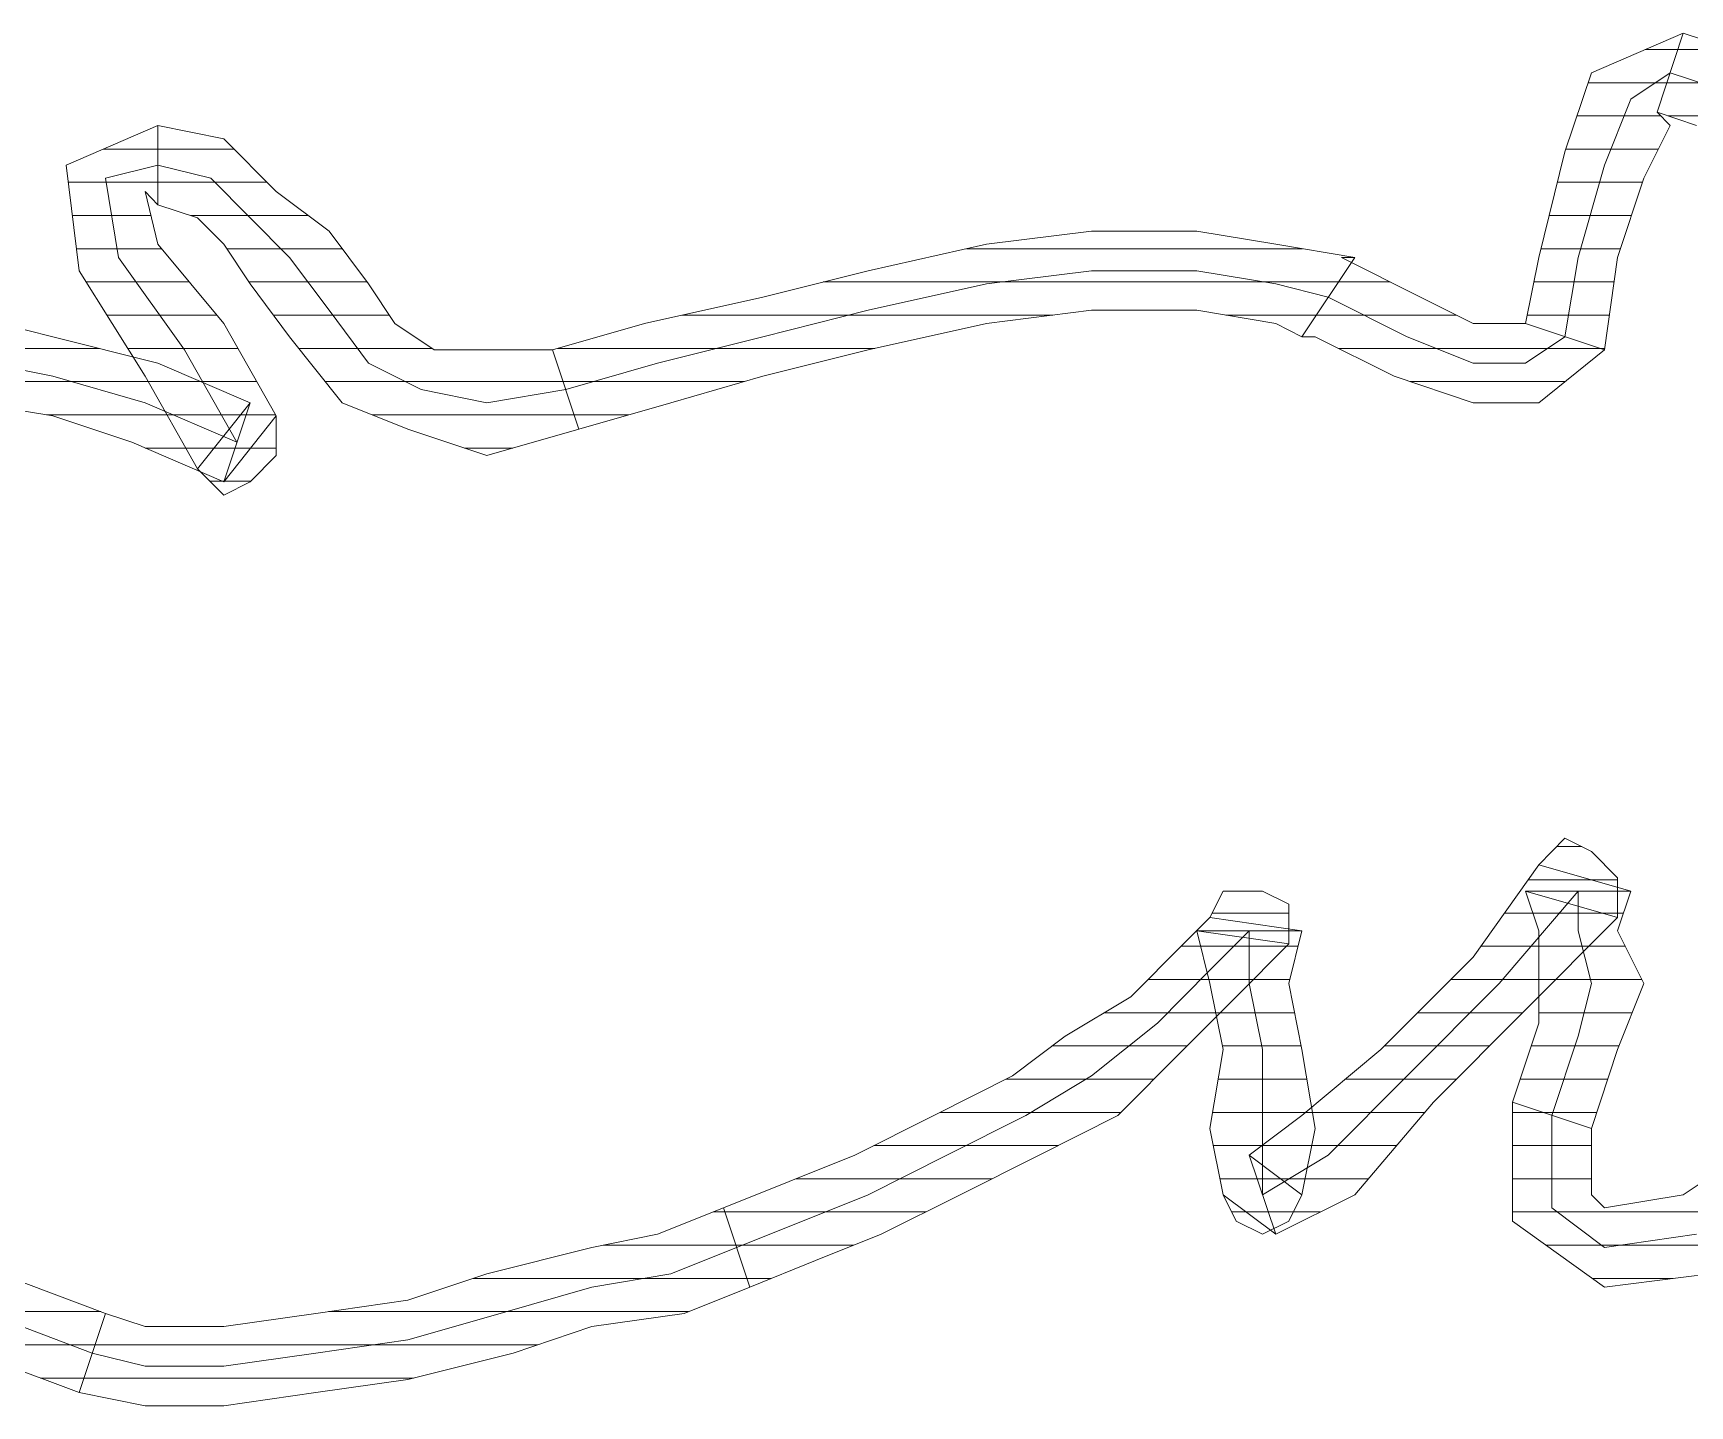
# Model space of a CAD drawing. Header units: centimetres. Extents: x 54005 to 61405, y 90310 to 94744.
# Drawn here: x 56847.22 to 56853.45, y 91944.99 to 91950.16 of the extents above; entities that cross this region are included whole.
import ezdxf

# ---------------------------------------------------------------- set-up
doc = ezdxf.new("R2010")
doc.units = ezdxf.units.CM
doc.header["$LTSCALE"] = 25
doc.layers.get('0').update_dxf_attribs({"lineweight": 0})
doc.layers.add('ÖLCULENDIRME', color=115, linetype='Continuous', lineweight=5)
pattern_1 = [(360, (-5108.51305, -673.59423), (1e-16, 0.125), [25])]

# ---------------------------------------------------------------- blocks, each defined once
blk = doc.blocks.new('by')
at = {"ltscale": 30}
h = blk.add_hatch(dxfattribs=at)
h.set_pattern_fill('DC_LINES', color=256, scale=0.1, style=0)
h.set_pattern_definition(pattern_1)
edge = h.paths.add_edge_path(flags=0)
edge.add_line((6403.0798, 2222.1241), (6403.3269, 2222.2235))
edge.add_line((6403.3269, 2222.2235), (6403.6736, 2222.2731))
edge.add_line((6403.6736, 2222.2731), (6403.9704, 2222.3725))
edge.add_line((6403.9704, 2222.3725), (6404.3659, 2222.4718))
edge.add_line((6404.3659, 2222.4718), (6404.7126, 2222.5215))
edge.add_line((6404.7126, 2222.5215), (6405.0583, 2222.5712))
edge.add_line((6405.0583, 2222.5712), (6405.3552, 2222.5712))
edge.add_line((6405.3552, 2222.5712), (6405.6032, 2222.5215))
edge.add_line((6405.6032, 2222.5215), (6405.5036, 2222.2235))
edge.add_line((6405.5036, 2222.2235), (6405.3552, 2222.2731))
edge.add_line((6405.3552, 2222.2731), (6405.0583, 2222.2731))
edge.add_line((6405.0583, 2222.2731), (6404.7126, 2222.2235))
edge.add_line((6404.7126, 2222.2235), (6404.3659, 2222.1737))
edge.add_line((6404.3659, 2222.1737), (6404.0691, 2222.0744))
edge.add_line((6404.0691, 2222.0744), (6403.6736, 2221.9751))
edge.add_line((6403.6736, 2221.9751), (6403.4265, 2221.9254))
edge.add_line((6403.4265, 2221.9254), (6403.1784, 2221.826))
h = blk.add_hatch(dxfattribs=at)
h.set_pattern_fill('DC_LINES', color=256, scale=0.1, style=0)
h.set_pattern_definition(pattern_1)
edge = h.paths.add_edge_path(flags=0)
edge.add_line((6405.6032, 2222.5215), (6405.9988, 2222.3725))
edge.add_line((6405.9988, 2222.3725), (6406.4441, 2222.2235))
edge.add_line((6406.4441, 2222.2235), (6406.7907, 2222.1241))
edge.add_line((6406.7907, 2222.1241), (6406.988, 2222.0247))
edge.add_line((6406.988, 2222.0247), (6406.8894, 2221.7268))
edge.add_line((6406.8894, 2221.7268), (6406.6911, 2221.826))
edge.add_line((6406.6911, 2221.826), (6406.3454, 2221.9254))
edge.add_line((6406.3454, 2221.9254), (6405.9001, 2222.0744))
edge.add_line((6405.9001, 2222.0744), (6405.5036, 2222.2235))
h = blk.add_hatch(dxfattribs=at)
h.set_pattern_fill('DC_LINES', color=256, scale=0.1, style=0)
h.set_pattern_definition(pattern_1)
edge = h.paths.add_edge_path(flags=0)
edge.add_line((6399.0232, 2221.7764), (6399.072, 2221.7764))
edge.add_line((6399.072, 2221.7764), (6399.4675, 2222.0744))
edge.add_line((6399.4675, 2222.0744), (6399.864, 2222.1241))
edge.add_line((6399.864, 2222.1241), (6400.2097, 2221.8758))
edge.add_line((6400.2097, 2221.8758), (6400.2097, 2221.4287))
edge.add_line((6400.2097, 2221.4287), (6399.9128, 2221.528))
edge.add_line((6399.9128, 2221.528), (6399.9128, 2221.7764))
edge.add_line((6399.9128, 2221.7764), (6399.864, 2221.826))
edge.add_line((6399.864, 2221.826), (6399.5671, 2221.7764))
edge.add_line((6399.5671, 2221.7764), (6399.2702, 2221.5777))
edge.add_line((6399.2702, 2221.5777), (6399.3191, 2221.5777))
h = blk.add_hatch(dxfattribs=at)
h.set_pattern_fill('DC_LINES', color=256, scale=0.1, style=0)
h.set_pattern_definition(pattern_1)
edge = h.paths.add_edge_path(flags=0)
edge.add_line((6401.3972, 2220.7829), (6401.0515, 2220.8326))
edge.add_line((6401.0515, 2220.8326), (6401.2488, 2221.0313))
edge.add_line((6401.2488, 2221.0313), (6401.447, 2221.2299))
edge.add_line((6401.447, 2221.2299), (6401.6941, 2221.4784))
edge.add_line((6401.6941, 2221.4784), (6401.9909, 2221.6273))
edge.add_line((6401.9909, 2221.6273), (6402.2878, 2221.7764))
edge.add_line((6402.2878, 2221.7764), (6402.5847, 2221.9254))
edge.add_line((6402.5847, 2221.9254), (6402.8327, 2222.0247))
edge.add_line((6402.8327, 2222.0247), (6403.0798, 2222.1241))
edge.add_line((6403.0798, 2222.1241), (6403.1784, 2221.826))
edge.add_line((6403.1784, 2221.826), (6402.9314, 2221.7268))
edge.add_line((6402.9314, 2221.7268), (6402.6843, 2221.6273))
edge.add_line((6402.6843, 2221.6273), (6402.3874, 2221.4784))
edge.add_line((6402.3874, 2221.4784), (6402.0905, 2221.3293))
edge.add_line((6402.0905, 2221.3293), (6401.8923, 2221.1803))
edge.add_line((6401.8923, 2221.1803), (6401.6452, 2221.0313))
edge.add_line((6401.6452, 2221.0313), (6401.447, 2220.8326))
edge.add_line((6401.447, 2220.8326), (6401.3484, 2220.7332))
edge.add_line((6401.3484, 2220.7332), (6401.0017, 2220.7829))
edge.add_line((6401.0017, 2220.7829), (6401.3484, 2220.7332))
edge.add_line((6401.3484, 2220.7332), (6401.2986, 2220.6339))
edge.add_line((6401.2986, 2220.6339), (6401.1501, 2220.6339))
edge.add_line((6401.1501, 2220.6339), (6401.0515, 2220.6836))
edge.add_line((6401.0515, 2220.6836), (6401.0515, 2220.8326))
h = blk.add_hatch(dxfattribs=at)
h.set_pattern_fill('DC_LINES', color=256, scale=0.1, style=0)
h.set_pattern_definition(pattern_1)
edge = h.paths.add_edge_path(flags=0)
edge.add_line((6400.1609, 2220.6339), (6399.8142, 2220.7332))
edge.add_line((6399.8142, 2220.7332), (6400.1609, 2221.081))
edge.add_line((6400.1609, 2221.081), (6400.5066, 2221.4287))
edge.add_line((6400.5066, 2221.4287), (6400.8034, 2221.7764))
edge.add_line((6400.8034, 2221.7764), (6401.1003, 2221.9254))
edge.add_line((6401.1003, 2221.9254), (6401.1999, 2221.6273))
edge.add_line((6401.1999, 2221.6273), (6401.0017, 2221.4784))
edge.add_line((6401.0017, 2221.4784), (6400.7048, 2221.2299))
edge.add_line((6400.7048, 2221.2299), (6400.3581, 2220.8822))
edge.add_line((6400.3581, 2220.8822), (6400.1111, 2220.5345))
edge.add_line((6400.1111, 2220.5345), (6399.7644, 2220.6339))
edge.add_line((6399.7644, 2220.6339), (6400.1111, 2220.5345))
edge.add_line((6400.1111, 2220.5345), (6400.0124, 2220.4351))
edge.add_line((6400.0124, 2220.4351), (6399.9128, 2220.4848))
edge.add_line((6399.9128, 2220.4848), (6399.8142, 2220.5842))
edge.add_line((6399.8142, 2220.5842), (6399.8142, 2220.7332))
h = blk.add_hatch(dxfattribs=at)
h.set_pattern_fill('DC_LINES', color=256, scale=0.1, style=0)
h.set_pattern_definition(pattern_1)
edge = h.paths.add_edge_path(flags=0)
edge.add_line((6401.1003, 2221.9254), (6401.2986, 2221.7764))
edge.add_line((6401.2986, 2221.7764), (6401.3484, 2221.528))
edge.add_line((6401.3484, 2221.528), (6401.2986, 2221.2299))
edge.add_line((6401.2986, 2221.2299), (6401.3484, 2220.9816))
edge.add_line((6401.3484, 2220.9816), (6401.3972, 2220.7829))
edge.add_line((6401.3972, 2220.7829), (6401.0017, 2220.7829))
edge.add_line((6401.0017, 2220.7829), (6401.0515, 2220.9816))
edge.add_line((6401.0515, 2220.9816), (6401.0017, 2221.2299))
edge.add_line((6401.0017, 2221.2299), (6400.9519, 2221.528))
edge.add_line((6400.9519, 2221.528), (6401.0017, 2221.7764))
edge.add_line((6401.0017, 2221.7764), (6401.1999, 2221.6273))
edge.add_line((6401.1999, 2221.6273), (6401.0017, 2221.7764))
edge.add_line((6401.0017, 2221.7764), (6401.0515, 2221.8758))
edge.add_line((6401.0515, 2221.8758), (6401.1501, 2221.9254))
edge.add_line((6401.1501, 2221.9254), (6401.2488, 2221.8758))
edge.add_line((6401.2488, 2221.8758), (6401.2986, 2221.7764))
h = blk.add_hatch(dxfattribs=at)
h.set_pattern_fill('DC_LINES', color=256, scale=0.1, style=0)
h.set_pattern_definition(pattern_1)
edge = h.paths.add_edge_path(flags=0)
edge.add_line((6400.2097, 2221.4287), (6400.1111, 2221.1306))
edge.add_line((6400.1111, 2221.1306), (6400.1111, 2220.9816))
edge.add_line((6400.1111, 2220.9816), (6400.1111, 2220.7829))
edge.add_line((6400.1111, 2220.7829), (6400.1609, 2220.6339))
edge.add_line((6400.1609, 2220.6339), (6399.7644, 2220.6339))
edge.add_line((6399.7644, 2220.6339), (6399.8142, 2220.7829))
edge.add_line((6399.8142, 2220.7829), (6399.7155, 2220.9816))
edge.add_line((6399.7155, 2220.9816), (6399.8142, 2221.2299))
edge.add_line((6399.8142, 2221.2299), (6399.9128, 2221.528))
h = blk.add_hatch(dxfattribs=at)
h.set_pattern_fill('DC_LINES', color=256, scale=0.1, style=0)
h.set_pattern_definition(pattern_1)
edge = h.paths.add_edge_path(flags=0)
edge.add_line((6404.9597, 2218.7959), (6405.1579, 2219.0443))
edge.add_line((6405.1579, 2219.0443), (6405.3552, 2218.6966))
edge.add_line((6405.3552, 2218.6966), (6405.6032, 2218.2992))
edge.add_line((6405.6032, 2218.2992), (6405.6521, 2217.9018))
edge.add_line((6405.6521, 2217.9018), (6405.3064, 2217.7528))
edge.add_line((6405.3064, 2217.7528), (6405.3064, 2218.0508))
edge.add_line((6405.3064, 2218.0508), (6405.3552, 2218.0012))
edge.add_line((6405.3552, 2218.0012), (6405.3064, 2218.1998))
edge.add_line((6405.3064, 2218.1998), (6405.0583, 2218.4979))
edge.add_line((6405.0583, 2218.4979), (6404.8611, 2218.8456))
edge.add_line((6404.8611, 2218.8456), (6405.0583, 2219.094))
edge.add_line((6405.0583, 2219.094), (6404.8611, 2218.8456))
edge.add_line((6404.8611, 2218.8456), (6404.8611, 2218.9946))
edge.add_line((6404.8611, 2218.9946), (6404.9597, 2219.094))
edge.add_line((6404.9597, 2219.094), (6405.0583, 2219.1436))
edge.add_line((6405.0583, 2219.1436), (6405.1579, 2219.0443))
h = blk.add_hatch(dxfattribs=at)
h.set_pattern_fill('DC_LINES', color=256, scale=0.1, style=0)
h.set_pattern_definition(pattern_1)
edge = h.paths.add_edge_path(flags=0)
edge.add_line((6407.0378, 2218.3985), (6406.7907, 2218.2495))
edge.add_line((6406.7907, 2218.2495), (6406.7409, 2218.2992))
edge.add_line((6406.7409, 2218.2992), (6406.5925, 2218.2992))
edge.add_line((6406.5925, 2218.2992), (6406.3943, 2218.3488))
edge.add_line((6406.3943, 2218.3488), (6406.1472, 2218.3985))
edge.add_line((6406.1472, 2218.3985), (6405.9001, 2218.4979))
edge.add_line((6405.9001, 2218.4979), (6405.7019, 2218.5476))
edge.add_line((6405.7019, 2218.5476), (6405.3064, 2218.6469))
edge.add_line((6405.3064, 2218.6469), (6404.9597, 2218.7959))
edge.add_line((6404.9597, 2218.7959), (6405.0583, 2219.094))
edge.add_line((6405.0583, 2219.094), (6405.405, 2218.945))
edge.add_line((6405.405, 2218.945), (6405.7019, 2218.8456))
edge.add_line((6405.7019, 2218.8456), (6405.9988, 2218.7959))
edge.add_line((6405.9988, 2218.7959), (6406.2458, 2218.6966))
edge.add_line((6406.2458, 2218.6966), (6406.3943, 2218.6469))
edge.add_line((6406.3943, 2218.6469), (6406.5925, 2218.5972))
edge.add_line((6406.5925, 2218.5972), (6406.7409, 2218.5972))
edge.add_line((6406.7409, 2218.5972), (6406.8894, 2218.5476))
edge.add_line((6406.8894, 2218.5476), (6406.6413, 2218.3985))
edge.add_line((6406.6413, 2218.3985), (6406.8894, 2218.5476))
edge.add_line((6406.8894, 2218.5476), (6406.988, 2218.4483))
edge.add_line((6406.988, 2218.4483), (6406.988, 2218.3488))
edge.add_line((6406.988, 2218.3488), (6406.9382, 2218.2495))
edge.add_line((6406.9382, 2218.2495), (6406.7907, 2218.2495))
h = blk.add_hatch(dxfattribs=at)
h.set_pattern_fill('DC_LINES', color=256, scale=0.1, style=0)
h.set_pattern_definition(pattern_1)
edge = h.paths.add_edge_path(flags=0)
edge.add_line((6405.3064, 2217.7528), (6405.0583, 2217.8024))
edge.add_line((6405.0583, 2217.8024), (6404.8611, 2218.0012))
edge.add_line((6404.8611, 2218.0012), (6404.6628, 2218.1502))
edge.add_line((6404.6628, 2218.1502), (6404.5144, 2218.3488))
edge.add_line((6404.5144, 2218.3488), (6404.4157, 2218.4979))
edge.add_line((6404.4157, 2218.4979), (6404.2673, 2218.5972))
edge.add_line((6404.2673, 2218.5972), (6404.0691, 2218.5972))
edge.add_line((6404.0691, 2218.5972), (6403.822, 2218.5972))
edge.add_line((6403.822, 2218.5972), (6403.7224, 2218.8952))
edge.add_line((6403.7224, 2218.8952), (6404.0691, 2218.9946))
edge.add_line((6404.0691, 2218.9946), (6404.3659, 2218.8952))
edge.add_line((6404.3659, 2218.8952), (6404.613, 2218.7959))
edge.add_line((6404.613, 2218.7959), (6404.8113, 2218.5476))
edge.add_line((6404.8113, 2218.5476), (6404.9597, 2218.3488))
edge.add_line((6404.9597, 2218.3488), (6405.0583, 2218.1998))
edge.add_line((6405.0583, 2218.1998), (6405.1579, 2218.1005))
edge.add_line((6405.1579, 2218.1005), (6405.3064, 2218.0508))
h = blk.add_hatch(dxfattribs=at)
h.set_pattern_fill('DC_LINES', color=256, scale=0.1, style=0)
h.set_pattern_definition(pattern_1)
edge = h.paths.add_edge_path(flags=0)
edge.add_line((6403.822, 2218.5972), (6403.4753, 2218.4979))
edge.add_line((6403.4753, 2218.4979), (6403.03, 2218.3985))
edge.add_line((6403.03, 2218.3985), (6402.6345, 2218.2992))
edge.add_line((6402.6345, 2218.2992), (6402.1892, 2218.1998))
edge.add_line((6402.1892, 2218.1998), (6401.7937, 2218.1502))
edge.add_line((6401.7937, 2218.1502), (6401.3972, 2218.1502))
edge.add_line((6401.3972, 2218.1502), (6401.1003, 2218.1998))
edge.add_line((6401.1003, 2218.1998), (6400.8034, 2218.2495))
edge.add_line((6400.8034, 2218.2495), (6401.0017, 2218.5476))
edge.add_line((6401.0017, 2218.5476), (6401.1003, 2218.4979))
edge.add_line((6401.1003, 2218.4979), (6401.3972, 2218.4483))
edge.add_line((6401.3972, 2218.4483), (6401.7937, 2218.4483))
edge.add_line((6401.7937, 2218.4483), (6402.1892, 2218.4979))
edge.add_line((6402.1892, 2218.4979), (6402.6345, 2218.5972))
edge.add_line((6402.6345, 2218.5972), (6403.03, 2218.6966))
edge.add_line((6403.03, 2218.6966), (6403.3767, 2218.7959))
edge.add_line((6403.3767, 2218.7959), (6403.7224, 2218.8952))
h = blk.add_hatch(dxfattribs=at)
h.set_pattern_fill('DC_LINES', color=256, scale=0.1, style=0)
h.set_pattern_definition(pattern_1)
edge = h.paths.add_edge_path(flags=0)
edge.add_line((6400.8034, 2218.2495), (6400.8532, 2218.2495))
edge.add_line((6400.8532, 2218.2495), (6400.5564, 2218.3985))
edge.add_line((6400.5564, 2218.3985), (6400.3581, 2218.4979))
edge.add_line((6400.3581, 2218.4979), (6400.2097, 2218.4979))
edge.add_line((6400.2097, 2218.4979), (6400.1609, 2218.4979))
edge.add_line((6400.1609, 2218.4979), (6399.864, 2218.5972))
edge.add_line((6399.864, 2218.5972), (6400.1111, 2218.7959))
edge.add_line((6400.1111, 2218.7959), (6400.3581, 2218.7959))
edge.add_line((6400.3581, 2218.7959), (6400.655, 2218.6966))
edge.add_line((6400.655, 2218.6966), (6400.9519, 2218.5476))
edge.add_line((6400.9519, 2218.5476), (6401.0017, 2218.5476))
h = blk.add_hatch(dxfattribs=at)
h.set_pattern_fill('DC_LINES', color=256, scale=0.1, style=0)
h.set_pattern_definition(pattern_1)
edge = h.paths.add_edge_path(flags=0)
edge.add_line((6399.5671, 2217.405), (6399.4187, 2217.4547))
edge.add_line((6399.4187, 2217.4547), (6399.1706, 2217.6037))
edge.add_line((6399.1706, 2217.6037), (6398.9734, 2217.9514))
edge.add_line((6398.9734, 2217.9514), (6398.6765, 2218.5476))
edge.add_line((6398.6765, 2218.5476), (6398.9734, 2218.6469))
edge.add_line((6398.9734, 2218.6469), (6399.2702, 2218.0508))
edge.add_line((6399.2702, 2218.0508), (6399.4675, 2217.8024))
edge.add_line((6399.4675, 2217.8024), (6399.5173, 2217.7528))
edge.add_line((6399.5173, 2217.7528), (6399.6657, 2217.7031))
h = blk.add_hatch(dxfattribs=at)
h.set_pattern_fill('DC_LINES', color=256, scale=0.1, style=0)
h.set_pattern_definition(pattern_1)
edge = h.paths.add_edge_path(flags=0)
edge.add_line((6400.1609, 2218.4979), (6400.1111, 2218.2495))
edge.add_line((6400.1111, 2218.2495), (6400.0124, 2217.8521))
edge.add_line((6400.0124, 2217.8521), (6399.9128, 2217.5541))
edge.add_line((6399.9128, 2217.5541), (6399.5671, 2217.405))
edge.add_line((6399.5671, 2217.405), (6399.6657, 2217.7031))
edge.add_line((6399.6657, 2217.7031), (6399.6159, 2217.7528))
edge.add_line((6399.6159, 2217.7528), (6399.7155, 2217.9514))
edge.add_line((6399.7155, 2217.9514), (6399.8142, 2218.2495))
edge.add_line((6399.8142, 2218.2495), (6399.864, 2218.5972))
for p, q in [((6404.7126, 2222.5215, -4.5045), (6405.0583, 2222.5712, -4.5045)), ((6405.0583, 2222.5712, -4.5045), (6405.3552, 2222.5712, -4.5045)), ((6405.3552, 2222.5712, -4.5045), (6405.6032, 2222.5215, -4.5045)), ((6404.3659, 2222.4718, -4.5045), (6404.7126, 2222.5215, -4.5045)), ((6405.5036, 2222.2235, -4.5045), (6405.6032, 2222.5215, -4.5045)), ((6405.6032, 2222.5215, -4.5045), (6405.5036, 2222.2235, -4.5045)), ((6405.6032, 2222.5215, -4.5045), (6405.6032, 2222.5215, -4.5045)), ((6405.6032, 2222.5215, -4.5045), (6405.9988, 2222.3725, -4.5045)), ((6405.6032, 2222.5215, -4.5045), (6405.6032, 2222.5215, -4.5045)), ((6403.9704, 2222.3725, -4.5045), (6404.3659, 2222.4718, -4.5045)), ((6405.0583, 2222.4221, -4.5045), (6404.7126, 2222.3725, -4.5045)), ((6405.3552, 2222.4221, -4.5045), (6405.0583, 2222.4221, -4.5045)), ((6405.5534, 2222.3725, -4.5045), (6405.3552, 2222.4221, -4.5045)), ((6403.6736, 2222.2731, -4.5045), (6403.9704, 2222.3725, -4.5045)), ((6404.3659, 2222.3228, -4.5045), (6404.0193, 2222.2235, -4.5045)), ((6404.7126, 2222.3725, -4.5045), (6404.3659, 2222.3228, -4.5045)), ((6405.9489, 2222.2235, -4.5045), (6405.5534, 2222.3725, -4.5045)), ((6403.3269, 2222.2235, -4.5045), (6403.6736, 2222.2731, -4.5045)), ((6405.0583, 2222.2731, -4.5045), (6404.7126, 2222.2235, -4.5045)), ((6405.3552, 2222.2731, -4.5045), (6405.0583, 2222.2731, -4.5045)), ((6405.5036, 2222.2235, -4.5045), (6405.3552, 2222.2731, -4.5045)), ((6403.0798, 2222.1241, -4.5045), (6403.3269, 2222.2235, -4.5045)), ((6404.0193, 2222.2235, -4.5045), (6403.6736, 2222.1241, -4.5045)), ((6404.7126, 2222.2235, -4.5045), (6404.3659, 2222.1737, -4.5045)), ((6405.9001, 2222.0744, -4.5045), (6405.5036, 2222.2235, -4.5045)), ((6405.5036, 2222.2235, -4.5045), (6405.5036, 2222.2235, -4.5045)), ((6404.3659, 2222.1737, -4.5045), (6404.0691, 2222.0744, -4.5045)), ((6399.4675, 2222.0744, -4.5045), (6399.864, 2222.1241, -4.5045)), ((6399.864, 2222.1241, -4.5045), (6400.2097, 2221.8758, -4.5045)), ((6402.8327, 2222.0247, -4.5045), (6403.0798, 2222.1241, -4.5045)), ((6403.0798, 2222.1241, -4.5045), (6403.0798, 2222.1241, -4.5045)), ((6403.1784, 2221.826, -4.5045), (6403.0798, 2222.1241, -4.5045)), ((6403.0798, 2222.1241, -4.5045), (6403.0798, 2222.1241, -4.5045)), ((6403.0798, 2222.1241, -4.5045), (6403.1784, 2221.826, -4.5045)), ((6403.3767, 2222.0744, -4.5045), (6403.1296, 2221.9751, -4.5045)), ((6403.6736, 2222.1241, -4.5045), (6403.3767, 2222.0744, -4.5045)), ((6404.0691, 2222.0744, -4.5045), (6403.6736, 2221.9751, -4.5045)), ((6402.5847, 2221.9254, -4.5045), (6402.8327, 2222.0247, -4.5045)), ((6399.864, 2221.9751, -4.5045), (6399.5173, 2221.9254, -4.5045)), ((6400.0613, 2221.826, -4.5045), (6399.864, 2221.9751, -4.5045)), ((6403.1296, 2221.9751, -4.5045), (6402.8816, 2221.8758, -4.5045)), ((6403.6736, 2221.9751, -4.5045), (6403.4265, 2221.9254, -4.5045)), ((6400.8034, 2221.7764, -4.5045), (6401.1003, 2221.9254, -4.5045)), ((6401.0515, 2221.8758, -4.5045), (6401.1501, 2221.9254, -4.5045)), ((6401.1003, 2221.9254, -4.5045), (6401.2986, 2221.7764, -4.5045)), ((6401.2986, 2221.7764, -4.5045), (6401.1003, 2221.9254, -4.5045)), ((6401.1003, 2221.9254, -4.5045), (6401.1003, 2221.9254, -4.5045)), ((6401.1003, 2221.9254, -4.5045), (6401.1999, 2221.6273, -4.5045)), ((6401.1501, 2221.9254, -4.5045), (6401.2488, 2221.8758, -4.5045)), ((6402.2878, 2221.7764, -4.5045), (6402.5847, 2221.9254, -4.5045)), ((6403.4265, 2221.9254, -4.5045), (6403.1784, 2221.826, -4.5045)), ((6399.864, 2221.826, -4.5045), (6399.5671, 2221.7764, -4.5045)), ((6399.9128, 2221.7764, -4.5045), (6399.864, 2221.826, -4.5045)), ((6400.0613, 2221.4784, -4.5045), (6400.0613, 2221.826, -4.5045)), ((6400.2097, 2221.8758, -4.5045), (6400.2097, 2221.4287, -4.5045)), ((6401.0017, 2221.7764, -4.5045), (6401.0515, 2221.8758, -4.5045)), ((6401.2488, 2221.8758, -4.5045), (6401.2986, 2221.7764, -4.5045)), ((6402.8816, 2221.8758, -4.5045), (6402.6345, 2221.7764, -4.5045)), ((6403.1784, 2221.826, -4.5045), (6402.9314, 2221.7268, -4.5045)), ((6403.1784, 2221.826, -4.5045), (6403.1784, 2221.826, -4.5045)), ((6399.5671, 2221.7764, -4.5045), (6399.2702, 2221.5777, -4.5045)), ((6399.9128, 2221.528, -4.5045), (6399.9128, 2221.7764, -4.5045)), ((6400.5066, 2221.4287, -4.5045), (6400.8034, 2221.7764, -4.5045)), ((6401.1501, 2221.7764, -4.5045), (6400.903, 2221.6273, -4.5045)), ((6400.9519, 2221.528, -4.5045), (6401.0017, 2221.7764, -4.5045)), ((6401.0017, 2221.7764, -4.5045), (6401.1999, 2221.6273, -4.5045)), ((6401.1999, 2221.6273, -4.5045), (6401.0017, 2221.7764, -4.5045)), ((6401.1501, 2221.528, -4.5045), (6401.1501, 2221.7764, -4.5045)), ((6401.2986, 2221.7764, -4.5045), (6401.3484, 2221.528, -4.5045)), ((6401.9909, 2221.6273, -4.5045), (6402.2878, 2221.7764, -4.5045)), ((6402.6345, 2221.7764, -4.5045), (6402.3376, 2221.6273, -4.5045)), ((6402.9314, 2221.7268, -4.5045), (6402.6843, 2221.6273, -4.5045)), ((6400.903, 2221.6273, -4.5045), (6400.6062, 2221.3293, -4.5045)), ((6401.1999, 2221.6273, -4.5045), (6401.0017, 2221.4784, -4.5045)), ((6401.6941, 2221.4784, -4.5045), (6401.9909, 2221.6273, -4.5045)), ((6402.3376, 2221.6273, -4.5045), (6402.0407, 2221.4784, -4.5045)), ((6402.6843, 2221.6273, -4.5045), (6402.3874, 2221.4784, -4.5045)), ((6399.8142, 2221.2299, -4.5045), (6399.9128, 2221.528, -4.5045)), ((6400.2097, 2221.4287, -4.5045), (6399.9128, 2221.528, -4.5045)), ((6399.9128, 2221.528, -4.5045), (6399.9128, 2221.528, -4.5045)), ((6399.9128, 2221.528, -4.5045), (6400.2097, 2221.4287, -4.5045)), ((6401.0017, 2221.2299, -4.5045), (6400.9519, 2221.528, -4.5045)), ((6401.1501, 2221.2299, -4.5045), (6401.1501, 2221.528, -4.5045)), ((6401.3484, 2221.528, -4.5045), (6401.2986, 2221.2299, -4.5045)), ((6399.9626, 2221.1803, -4.5045), (6400.0613, 2221.4784, -4.5045)), ((6401.0017, 2221.4784, -4.5045), (6400.7048, 2221.2299, -4.5045)), ((6401.447, 2221.2299, -4.5045), (6401.6941, 2221.4784, -4.5045)), ((6402.0407, 2221.4784, -4.5045), (6401.7937, 2221.3293, -4.5045)), ((6402.3874, 2221.4784, -4.5045), (6402.0905, 2221.3293, -4.5045)), ((6400.2097, 2221.4287, -4.5045), (6400.1111, 2221.1306, -4.5045)), ((6400.1609, 2221.081, -4.5045), (6400.5066, 2221.4287, -4.5045)), ((6400.2097, 2221.4287, -4.5045), (6400.2097, 2221.4287, -4.5045)), ((6400.2097, 2221.4287, -4.5045), (6400.2097, 2221.4287, -4.5045)), ((6400.6062, 2221.3293, -4.5045), (6400.2595, 2220.9816, -4.5045)), ((6401.7937, 2221.3293, -4.5045), (6401.5456, 2221.1306, -4.5045)), ((6402.0905, 2221.3293, -4.5045), (6401.8923, 2221.1803, -4.5045)), ((6399.7155, 2220.9816, -4.5045), (6399.8142, 2221.2299, -4.5045)), ((6400.7048, 2221.2299, -4.5045), (6400.3581, 2220.8822, -4.5045)), ((6401.0515, 2220.9816, -4.5045), (6401.0017, 2221.2299, -4.5045)), ((6401.1999, 2220.9816, -4.5045), (6401.1501, 2221.2299, -4.5045)), ((6401.2488, 2221.0313, -4.5045), (6401.447, 2221.2299, -4.5045)), ((6401.2986, 2221.2299, -4.5045), (6401.3484, 2220.9816, -4.5045)), ((6399.9128, 2220.9816, -4.5045), (6399.9626, 2221.1803, -4.5045)), ((6401.8923, 2221.1803, -4.5045), (6401.6452, 2221.0313, -4.5045)), ((6399.8142, 2220.7332, -4.5045), (6400.1609, 2221.081, -4.5045)), ((6400.1111, 2221.1306, -4.5045), (6400.1111, 2220.9816, -4.5045)), ((6401.5456, 2221.1306, -4.5045), (6401.3484, 2220.9319, -4.5045)), ((6401.0515, 2220.8326, -4.5045), (6401.2488, 2221.0313, -4.5045)), ((6401.6452, 2221.0313, -4.5045), (6401.447, 2220.8326, -4.5045)), ((6399.8142, 2220.7829, -4.5045), (6399.7155, 2220.9816, -4.5045)), ((6399.9626, 2220.7829, -4.5045), (6399.9128, 2220.9816, -4.5045)), ((6400.2595, 2220.9816, -4.5045), (6399.9626, 2220.6339, -4.5045)), ((6400.1111, 2220.9816, -4.5045), (6400.1111, 2220.7829, -4.5045)), ((6401.0017, 2220.7829, -4.5045), (6401.0515, 2220.9816, -4.5045)), ((6401.1999, 2220.7829, -4.5045), (6401.1999, 2220.9816, -4.5045)), ((6401.3484, 2220.9816, -4.5045), (6401.3972, 2220.7829, -4.5045)), ((6401.3484, 2220.9319, -4.5045), (6401.1999, 2220.7829, -4.5045)), ((6400.3581, 2220.8822, -4.5045), (6400.1111, 2220.5345, -4.5045)), ((6401.3972, 2220.7829, -4.5045), (6401.0515, 2220.8326, -4.5045)), ((6401.0515, 2220.6836, -4.5045), (6401.0515, 2220.8326, -4.5045)), ((6401.0515, 2220.8326, -4.5045), (6401.3972, 2220.7829, -4.5045)), ((6401.447, 2220.8326, -4.5045), (6401.3484, 2220.7332, -4.5045)), ((6399.7644, 2220.6339, -4.5045), (6399.8142, 2220.7829, -4.5045)), ((6399.9626, 2220.6339, -4.5045), (6399.9626, 2220.7829, -4.5045)), ((6400.1111, 2220.7829, -4.5045), (6400.1609, 2220.6339, -4.5045)), ((6401.3484, 2220.7332, -4.5045), (6401.0017, 2220.7829, -4.5045)), ((6401.0017, 2220.7829, -4.5045), (6401.3484, 2220.7332, -4.5045)), ((6401.3972, 2220.7829, -4.5045), (6401.0017, 2220.7829, -4.5045)), ((6401.3972, 2220.7829, -4.5045), (6401.3972, 2220.7829, -4.5045)), ((6400.1609, 2220.6339, -4.5045), (6399.8142, 2220.7332, -4.5045)), ((6399.8142, 2220.5842, -4.5045), (6399.8142, 2220.7332, -4.5045)), ((6399.8142, 2220.7332, -4.5045), (6400.1609, 2220.6339, -4.5045)), ((6401.3484, 2220.7332, -4.5045), (6401.2986, 2220.6339, -4.5045)), ((6401.1501, 2220.6339, -4.5045), (6401.0515, 2220.6836, -4.5045)), ((6400.1111, 2220.5345, -4.5045), (6399.7644, 2220.6339, -4.5045)), ((6399.7644, 2220.6339, -4.5045), (6400.1111, 2220.5345, -4.5045)), ((6400.1609, 2220.6339, -4.5045), (6399.7644, 2220.6339, -4.5045)), ((6399.9128, 2220.4848, -4.5045), (6399.8142, 2220.5842, -4.5045)), ((6400.1609, 2220.6339, -4.5045), (6400.1609, 2220.6339, -4.5045)), ((6401.2986, 2220.6339, -4.5045), (6401.1501, 2220.6339, -4.5045)), ((6400.1111, 2220.5345, -4.5045), (6400.0124, 2220.4351, -4.5045)), ((6400.0124, 2220.4351, -4.5045), (6399.9128, 2220.4848, -4.5045)), ((6404.9597, 2219.094, -4.5045), (6405.0583, 2219.1436, -4.5045)), ((6405.0583, 2219.1436, -4.5045), (6405.1579, 2219.0443, -4.5045)), ((6404.8611, 2218.8456, -4.5045), (6405.0583, 2219.094, -4.5045)), ((6405.0583, 2219.094, -4.5045), (6404.8611, 2218.8456, -4.5045)), ((6404.8611, 2218.9946, -4.5045), (6404.9597, 2219.094, -4.5045)), ((6404.9597, 2218.7959, -4.5045), (6405.0583, 2219.094, -4.5045)), ((6405.0583, 2219.094, -4.5045), (6405.405, 2218.945, -4.5045)), ((6404.9597, 2218.7959, -4.5045), (6405.1579, 2219.0443, -4.5045)), ((6405.1579, 2219.0443, -4.5045), (6404.9597, 2218.7959, -4.5045)), ((6405.1579, 2219.0443, -4.5045), (6405.3552, 2218.6966, -4.5045)), ((6403.7224, 2218.8952, -4.5045), (6404.0691, 2218.9946, -4.5045)), ((6404.0691, 2218.9946, -4.5045), (6404.3659, 2218.8952, -4.5045)), ((6404.8611, 2218.8456, -4.5045), (6404.8611, 2218.9946, -4.5045)), ((6403.3767, 2218.7959, -4.5045), (6403.7224, 2218.8952, -4.5045)), ((6403.7224, 2218.8952, -4.5045), (6403.7224, 2218.8952, -4.5045)), ((6403.7224, 2218.8952, -4.5045), (6403.822, 2218.5972, -4.5045)), ((6403.822, 2218.5972, -4.5045), (6403.7224, 2218.8952, -4.5045)), ((6404.3659, 2218.8952, -4.5045), (6404.613, 2218.7959, -4.5045)), ((6405.2068, 2218.5972, -4.5045), (6405.0095, 2218.945, -4.5045)), ((6405.0095, 2218.945, -4.5045), (6405.3552, 2218.7959, -4.5045)), ((6405.405, 2218.945, -4.5045), (6405.7019, 2218.8456, -4.5045)), ((6405.0583, 2218.4979, -4.5045), (6404.8611, 2218.8456, -4.5045)), ((6405.7019, 2218.8456, -4.5045), (6405.9988, 2218.7959, -4.5045)), ((6399.864, 2218.5972, -4.5045), (6400.1111, 2218.7959, -4.5045)), ((6400.1111, 2218.7959, -4.5045), (6400.3581, 2218.7959, -4.5045)), ((6400.3581, 2218.7959, -4.5045), (6400.655, 2218.6966, -4.5045)), ((6403.03, 2218.6966, -4.5045), (6403.3767, 2218.7959, -4.5045)), ((6403.7722, 2218.7462, -4.5045), (6404.0691, 2218.7959, -4.5045)), ((6404.0691, 2218.7959, -4.5045), (6404.3161, 2218.7462, -4.5045)), ((6404.613, 2218.7959, -4.5045), (6404.8113, 2218.5476, -4.5045)), ((6405.3064, 2218.6469, -4.5045), (6404.9597, 2218.7959, -4.5045)), ((6404.9597, 2218.7959, -4.5045), (6404.9597, 2218.7959, -4.5045)), ((6405.3552, 2218.7959, -4.5045), (6405.7019, 2218.6966, -4.5045)), ((6403.4265, 2218.6469, -4.5045), (6403.7722, 2218.7462, -4.5045)), ((6404.3161, 2218.7462, -4.5045), (6404.5144, 2218.6469, -4.5045)), ((6400.0124, 2218.5476, -4.5045), (6400.1609, 2218.6469, -4.5045)), ((6400.1609, 2218.6469, -4.5045), (6400.3581, 2218.6469, -4.5045)), ((6400.3581, 2218.6469, -4.5045), (6400.6062, 2218.5476, -4.5045)), ((6400.655, 2218.6966, -4.5045), (6400.9519, 2218.5476, -4.5045)), ((6402.6345, 2218.5972, -4.5045), (6403.03, 2218.6966, -4.5045)), ((6403.03, 2218.5476, -4.5045), (6403.4265, 2218.6469, -4.5045)), ((6404.5144, 2218.6469, -4.5045), (6404.6628, 2218.4483, -4.5045)), ((6405.7019, 2218.5476, -4.5045), (6405.3064, 2218.6469, -4.5045)), ((6405.3552, 2218.6966, -4.5045), (6405.6032, 2218.2992, -4.5045)), ((6405.7019, 2218.6966, -4.5045), (6405.9489, 2218.6469, -4.5045)), ((6399.8142, 2218.2495, -4.5045), (6399.864, 2218.5972, -4.5045)), ((6400.1609, 2218.4979, -4.5045), (6399.864, 2218.5972, -4.5045)), ((6399.864, 2218.5972, -4.5045), (6399.864, 2218.5972, -4.5045)), ((6399.864, 2218.5972, -4.5045), (6400.1609, 2218.4979, -4.5045)), ((6402.1892, 2218.4979, -4.5045), (6402.6345, 2218.5972, -4.5045)), ((6403.822, 2218.5972, -4.5045), (6403.4753, 2218.4979, -4.5045)), ((6403.822, 2218.5972, -4.5045), (6403.822, 2218.5972, -4.5045)), ((6403.822, 2218.5972, -4.5045), (6403.822, 2218.5972, -4.5045)), ((6404.0691, 2218.5972, -4.5045), (6403.822, 2218.5972, -4.5045)), ((6404.2673, 2218.5972, -4.5045), (6404.0691, 2218.5972, -4.5045)), ((6404.4157, 2218.4979, -4.5045), (6404.2673, 2218.5972, -4.5045)), ((6405.4548, 2218.2495, -4.5045), (6405.2068, 2218.5972, -4.5045)), ((6399.9626, 2218.2495, -4.5045), (6400.0124, 2218.5476, -4.5045)), ((6400.6062, 2218.5476, -4.5045), (6400.903, 2218.3985, -4.5045)), ((6400.8034, 2218.2495, -4.5045), (6401.0017, 2218.5476, -4.5045)), ((6401.0017, 2218.5476, -4.5045), (6400.8034, 2218.2495, -4.5045)), ((6400.9519, 2218.5476, -4.5045), (6401.0017, 2218.5476, -4.5045)), ((6401.0017, 2218.5476, -4.5045), (6401.1003, 2218.4979, -4.5045)), ((6402.6345, 2218.4483, -4.5045), (6403.03, 2218.5476, -4.5045)), ((6404.8113, 2218.5476, -4.5045), (6404.9597, 2218.3488, -4.5045)), ((6405.9001, 2218.4979, -4.5045), (6405.7019, 2218.5476, -4.5045)), ((6400.1609, 2218.4979, -4.5045), (6400.1111, 2218.2495, -4.5045)), ((6400.2097, 2218.4979, -4.5045), (6400.1609, 2218.4979, -4.5045)), ((6400.1609, 2218.4979, -4.5045), (6400.1609, 2218.4979, -4.5045)), ((6400.1609, 2218.4979, -4.5045), (6400.1609, 2218.4979, -4.5045)), ((6400.3581, 2218.4979, -4.5045), (6400.2097, 2218.4979, -4.5045)), ((6400.5564, 2218.3985, -4.5045), (6400.3581, 2218.4979, -4.5045)), ((6401.1003, 2218.4979, -4.5045), (6401.3972, 2218.4483, -4.5045)), ((6401.7937, 2218.4483, -4.5045), (6402.1892, 2218.4979, -4.5045)), ((6403.4753, 2218.4979, -4.5045), (6403.03, 2218.3985, -4.5045)), ((6404.5144, 2218.3488, -4.5045), (6404.4157, 2218.4979, -4.5045)), ((6405.3064, 2218.1998, -4.5045), (6405.0583, 2218.4979, -4.5045)), ((6400.8532, 2218.2495, -4.5045), (6400.5564, 2218.3985, -4.5045)), ((6400.903, 2218.3985, -4.5045), (6401.1003, 2218.3488, -4.5045)), ((6401.3972, 2218.4483, -4.5045), (6401.7937, 2218.4483, -4.5045)), ((6402.1892, 2218.3488, -4.5045), (6402.6345, 2218.4483, -4.5045)), ((6403.03, 2218.3985, -4.5045), (6402.6345, 2218.2992, -4.5045)), ((6404.6628, 2218.4483, -4.5045), (6404.8113, 2218.2495, -4.5045)), ((6401.1003, 2218.3488, -4.5045), (6401.3972, 2218.2992, -4.5045)), ((6401.7937, 2218.2992, -4.5045), (6402.1892, 2218.3488, -4.5045)), ((6404.6628, 2218.1502, -4.5045), (6404.5144, 2218.3488, -4.5045)), ((6404.9597, 2218.3488, -4.5045), (6405.0583, 2218.1998, -4.5045)), ((6401.3972, 2218.2992, -4.5045), (6401.7937, 2218.2992, -4.5045)), ((6402.6345, 2218.2992, -4.5045), (6402.1892, 2218.1998, -4.5045)), ((6405.6032, 2218.2992, -4.5045), (6405.6521, 2217.9018, -4.5045)), ((6399.7155, 2217.9514, -4.5045), (6399.8142, 2218.2495, -4.5045)), ((6399.864, 2217.9018, -4.5045), (6399.9626, 2218.2495, -4.5045)), ((6400.1111, 2218.2495, -4.5045), (6400.0124, 2217.8521, -4.5045)), ((6401.1003, 2218.1998, -4.5045), (6400.8034, 2218.2495, -4.5045)), ((6400.8034, 2218.2495, -4.5045), (6400.8532, 2218.2495, -4.5045)), ((6400.8034, 2218.2495, -4.5045), (6400.8034, 2218.2495, -4.5045)), ((6404.8113, 2218.2495, -4.5045), (6404.9597, 2218.1005, -4.5045)), ((6405.5036, 2217.9514, -4.5045), (6405.4548, 2218.2495, -4.5045)), ((6401.3972, 2218.1502, -4.5045), (6401.1003, 2218.1998, -4.5045)), ((6401.7937, 2218.1502, -4.5045), (6401.3972, 2218.1502, -4.5045)), ((6402.1892, 2218.1998, -4.5045), (6401.7937, 2218.1502, -4.5045)), ((6404.8611, 2218.0012, -4.5045), (6404.6628, 2218.1502, -4.5045)), ((6405.0583, 2218.1998, -4.5045), (6405.1579, 2218.1005, -4.5045)), ((6405.3552, 2218.0012, -4.5045), (6405.3064, 2218.1998, -4.5045)), ((6404.9597, 2218.1005, -4.5045), (6405.1081, 2217.9514, -4.5045)), ((6405.1579, 2218.1005, -4.5045), (6405.3064, 2218.0508, -4.5045)), ((6405.3064, 2217.7528, -4.5045), (6405.3064, 2218.0508, -4.5045)), ((6405.3064, 2218.0508, -4.5045), (6405.3552, 2218.0012, -4.5045)), ((6405.3064, 2218.0508, -4.5045), (6405.3064, 2218.0508, -4.5045)), ((6405.3064, 2218.0508, -4.5045), (6405.3064, 2217.7528, -4.5045)), ((6405.0583, 2217.8024, -4.5045), (6404.8611, 2218.0012, -4.5045)), ((6399.6159, 2217.7528, -4.5045), (6399.7155, 2217.9514, -4.5045)), ((6399.7644, 2217.6535, -4.5045), (6399.864, 2217.9018, -4.5045)), ((6405.1081, 2217.9514, -4.5045), (6405.3064, 2217.9018, -4.5045)), ((6405.3064, 2217.9018, -4.5045), (6405.5036, 2217.9514, -4.5045)), ((6405.6521, 2217.9018, -4.5045), (6405.3064, 2217.7528, -4.5045)), ((6400.0124, 2217.8521, -4.5045), (6399.9128, 2217.5541, -4.5045)), ((6405.3064, 2217.7528, -4.5045), (6405.0583, 2217.8024, -4.5045)), ((6399.5173, 2217.7528, -4.5045), (6399.6657, 2217.7031, -4.5045)), ((6399.6657, 2217.7031, -4.5045), (6399.6159, 2217.7528, -4.5045)), ((6405.3064, 2217.7528, -4.5045), (6405.3064, 2217.7528, -4.5045)), ((6405.3064, 2217.7528, -4.5045), (6405.3064, 2217.7528, -4.5045)), ((6399.6657, 2217.7031, -4.5045), (6399.5671, 2217.405, -4.5045)), ((6399.5671, 2217.405, -4.5045), (6399.6657, 2217.7031, -4.5045)), ((6399.6159, 2217.5541, -4.5045), (6399.7644, 2217.6535, -4.5045)), ((6399.6657, 2217.7031, -4.5045), (6399.6657, 2217.7031, -4.5045)), ((6399.4675, 2217.6037, -4.5045), (6399.6159, 2217.5541, -4.5045)), ((6399.9128, 2217.5541, -4.5045), (6399.5671, 2217.405, -4.5045)), ((6399.5671, 2217.405, -4.5045), (6399.4187, 2217.4547, -4.5045)), ((6399.5671, 2217.405, -4.5045), (6399.5671, 2217.405, -4.5045)), ((6399.5671, 2217.405, -4.5045), (6399.5671, 2217.405, -4.5045))]:
    blk.add_line(p, q, dxfattribs=at)

msp = doc.modelspace()

# ---------------------------------------------------------------- block references
at = {"layer": 'ÖLCULENDIRME', "rotation": 180}
msp.add_blockref('by', (63252.9924, 94167.5609, 4.5045), dxfattribs=at)

doc.saveas('drawing.dxf')
